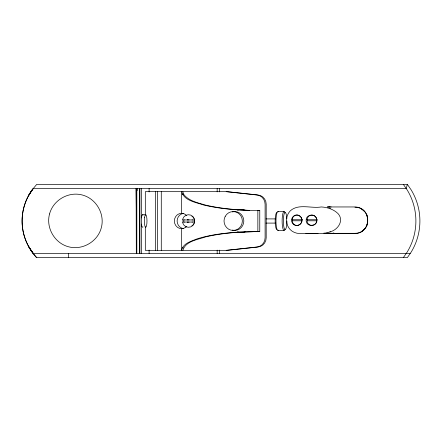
<?xml version="1.0" encoding="UTF-8"?>
<svg xmlns="http://www.w3.org/2000/svg" width="442" height="442" viewBox="0 0 442 442"><rect width="100%" height="100%" fill="white"/><g stroke="black" fill="none" stroke-linecap="round" stroke-linejoin="round"><path stroke-width="0.66" d="M292.173 219.74L292.272 218.906A5.238 4.923 90 0 1 297.03 215.027A5.238 4.923 90 0 1 301.787 218.906L301.892 219.74L302.245 219.74L292.173 219.74L292.527 219.74L292.527 220.785M301.892 220.785L301.787 221.619A5.238 4.923 90 0 1 297.03 225.497A5.238 4.923 90 0 1 292.272 221.619L292.173 220.785L302.245 220.785M307.03 219.74L307.129 218.906A5.238 4.923 90 0 1 311.886 215.027A5.238 4.923 90 0 1 316.643 218.906C318.842 226.298 305.974 227.973 306.135 220.265C305.864 213.817 316.466 213.309 316.748 219.74L317.102 219.74L307.03 219.74L307.383 219.74L307.383 220.785M316.748 220.785L316.643 221.619A5.238 4.923 90 0 1 311.886 225.497A5.238 4.923 90 0 1 307.129 221.619L307.03 220.785L317.102 220.785M327.472 206.955L354.617 206.955C371.91 206.983 371.91 233.542 354.617 233.569L329.439 233.569L323.798 233.155M183.126 219.95L183.126 222.05M184.099 219.95L184.43 219.95M192.497 222.05L192.077 222.05M194.193 222.05L194.193 219.95M194.491 222.63L194.607 222.05L182.491 222.05L182.607 222.63A6.293 6.155 -90 0 0 194.237 223.409M186.629 226.431L185.922 227.094A7.685 7.183 90 0 1 174.745 223.47A7.685 7.183 90 0 1 181.552 213.315L181.552 191.673C184.231 200.806 195.911 202.292 203.64 205.005C222.006 209.348 240.956 210.491 259.769 210.525L259.769 231.475L237.111 232.177C223.63 233.194 210.072 234.818 197.121 238.851C191.403 241.216 182.988 243.277 181.552 250.327L181.552 228.685M182.844 250.327C185.618 241.15 197.414 239.724 205.204 236.995C216.304 234.365 227.652 232.973 239.023 232.172L259.769 231.475M407.331 184.342L406.226 188.535L33.249 188.535L28.796 195.176L32.437 189.507L36.763 184.342L407.331 184.342L411.077 189.751A59.742 59.742 0 0 1 411.077 252.249L407.331 257.658L36.52 257.658L33.012 253.465L410.231 253.465M367.269 224.133L366.694 225.995A13.089 13.089 0 0 1 364.794 228.84L361.269 231.79M187.69 222.05L187.353 222.354L187.331 222.05M188.541 219.95L188.883 219.646L188.905 219.95M403.325 257.658L407.065 252.249A59.742 59.742 0 0 0 407.065 189.751L403.325 184.342M185.922 227.094L186.612 226.381M329.959 231.884C337.721 230.111 344.428 220.602 338.031 213.608C333.566 209.265 327.351 207.248 321.224 206.955C311.383 208.729 298.615 203.276 290.272 210.851A13.304 12.818 -90 0 0 290.289 229.669C293.234 232.702 297.527 233.801 301.648 233.569L321.224 233.569L325.715 233.116L330.334 231.79M184.43 222.05L184.099 222.05M192.077 219.95L192.497 219.95M226.182 250.327L257.023 247.006A9.232 9.028 -90 0 0 265.106 237.757L265.106 204.243A9.232 9.028 -90 0 0 257.023 194.994L226.182 191.673M328.931 207L329.439 206.955M332.903 233.603L353.534 233.569M182.192 194.137L183.496 194.137C188.546 200.928 197.557 202.685 205.204 205.005C219.762 208.442 234.719 209.806 249.642 210.364M327.456 206.944L331.163 206.944M330.334 208.74L329.959 208.641M259.769 210.525L257.852 210.525L257.852 231.475M277.957 211.508L284.101 211.508M142.528 214.724L145.6 214.724M266.023 218.906L275.581 218.906M265.99 223.094L275.548 223.094M277.957 230.492L284.101 230.492M337.484 233.31L354.959 233.31A12.216 12.216 0 0 0 364.794 228.84M332.29 233.304L325.787 233.172M182.192 247.863L183.496 247.863M316.096 233.569L305.919 233.558L318.036 233.569M333.135 233.138L336.577 233.597L333.113 233.138M361.23 208.723L364.794 211.685A13.089 13.089 0 0 1 366.694 214.53L367.269 216.392M33.249 188.535A52.841 52.841 0 0 0 33.249 253.465L28.796 246.824L32.437 252.493L36.763 257.658M188.905 222.05L188.883 222.354L188.541 222.05M187.331 219.95L187.353 219.646L187.69 219.95M30.957 250.194L33.249 253.465M182.844 191.673L183.496 194.137M194.491 219.37L194.607 219.95L182.491 219.95L182.607 219.37A6.293 6.155 -90 0 1 194.237 218.591M136.313 253.465L136.125 188.535L136.821 253.465L136.821 188.535M219.343 188.535L219.343 191.872M219.343 250.128L219.343 253.465M217.171 188.535L217.171 191.872M217.171 250.128L217.171 253.465M161.28 191.673L161.28 250.327M157.545 191.673L157.545 250.327M155.496 191.673L155.496 250.327M149.103 188.535L149.103 191.95M149.103 250.05L149.103 253.465M145.313 215.132L145.313 191.673L227.271 191.673L258.111 194.994A9.232 9.028 -90 0 1 266.195 204.243L266.195 237.757A9.232 9.028 -90 0 1 258.111 247.006L227.271 250.327L145.313 250.327L145.313 226.868M141.545 188.535L141.545 217.923M141.545 224.077L141.545 253.465M139.821 188.535L139.821 253.465M139.749 188.535L139.749 253.465M137.202 188.535L137.202 190.629M136.639 188.535L136.639 253.465M136.456 188.535L136.456 253.465M68.377 253.465L68.377 257.658M366.694 214.53A16.21 16.21 0 0 1 366.694 225.995M354.959 207.215A12.216 12.216 0 0 1 364.794 211.685M32.437 252.493A53.151 53.151 0 0 1 32.437 189.507M143.015 226.967A6.282 1.304 -90 0 1 141.296 220.945A6.282 1.304 -90 0 1 143.037 215.066M276.93 229.542A8.542 1.779 -90 0 1 275.156 221A8.542 1.779 -90 0 1 276.93 212.458M285.09 229.221A9.492 1.972 90 0 1 282.129 221A9.492 1.972 90 0 1 285.09 212.779M278.466 230.172A9.492 1.972 90 0 1 275.985 221A9.492 1.972 90 0 1 278.466 211.828M286.902 221A8.542 1.779 90 0 1 284.377 228.741A8.542 1.779 90 0 1 283.985 214.453A8.542 1.779 90 0 1 286.841 218.79M181.552 213.315A7.685 7.183 -90 0 1 186.629 215.569M183.568 228.641A7.707 7.409 -90 0 1 177.115 221A7.707 7.409 -90 0 1 183.568 213.359M191.878 216.16A5.586 5.298 90 0 1 194.53 221A5.586 5.298 90 0 1 191.878 225.84M232.299 211.895A9.426 9.16 -90 0 1 243.829 221A9.426 9.16 -90 0 1 232.299 230.105M245.177 231.823A11.514 11.188 90 0 1 237.52 231.823M237.52 210.177A11.514 11.188 90 0 1 245.177 210.177M49.548 213.961C45.753 227.785 54.62 243.144 68.488 246.769C82.317 250.564 97.676 241.697 101.295 227.823C105.097 214 96.229 198.64 82.356 195.016C68.532 191.22 53.173 200.088 49.548 213.961M292.482 217.381L292.284 217.646A5.221 5.033 -90 0 0 292.284 222.878L293.101 223.967A5.304 5.171 -90 0 0 298.068 225.321L300.4 223.967L301.234 222.878A5.171 5.094 -90 0 0 301.234 217.646L300.4 216.558L298.068 215.204A5.304 5.171 -90 0 0 293.096 216.558L292.482 217.381M144.595 217.464A6.282 1.304 90 0 0 145.578 227.265A6.282 1.304 90 0 0 146.855 218.271A6.282 1.304 90 0 0 144.595 217.464M225.254 216.287A9.426 9.16 90 0 0 233.188 230.426A9.426 9.16 90 0 0 241.117 216.287A9.426 9.16 90 0 0 225.254 216.287"/></g></svg>
